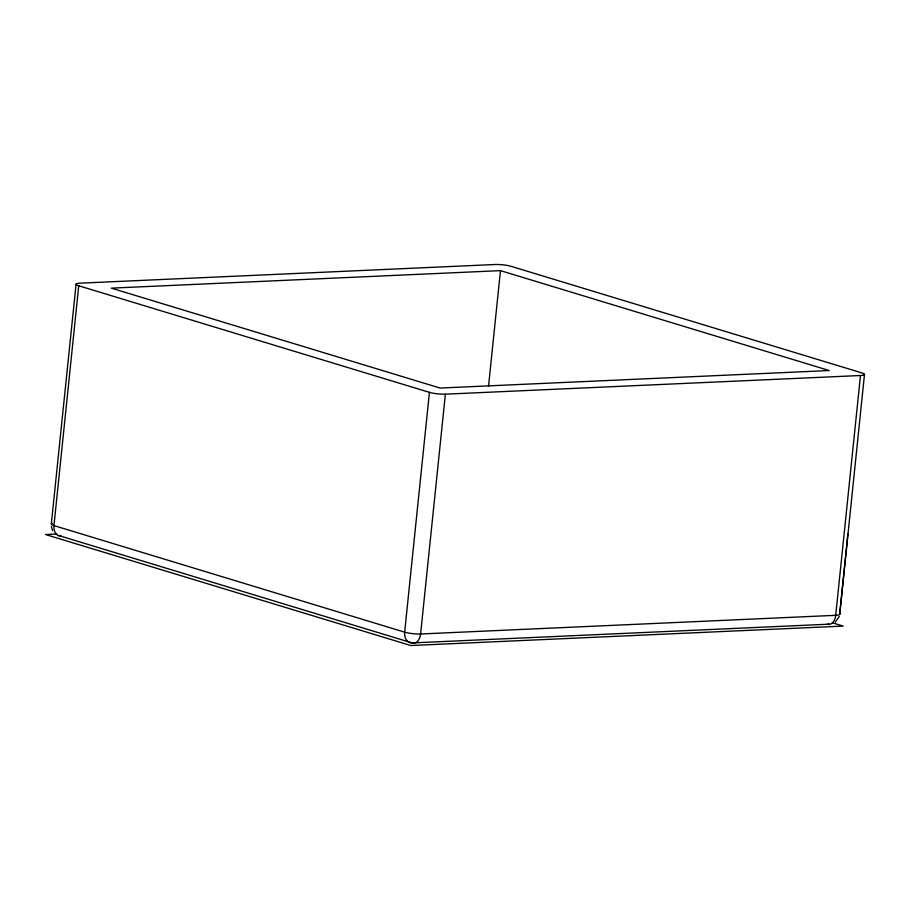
<?xml version="1.0" encoding="UTF-8"?>
<svg xmlns="http://www.w3.org/2000/svg" width="910" height="910" viewBox="0 0 910 910"><rect width="100%" height="100%" fill="white"/><g stroke="black" fill="none" stroke-linecap="round" stroke-linejoin="round"><path stroke-width="1.36" d="M51.324 523.91L76.065 284.295M827.247 624.26A11.375 7.382 87.4 0 0 835.71 615.319L860.485 375.512A11.375 1.934 5.9 0 0 861.827 372.895L511.136 266.334A11.375 1.934 5.9 0 0 495.188 264.503L80.08 283.169A11.375 1.934 5.9 0 0 78.738 285.774L53.963 525.593A11.375 8.44 -73.1 0 0 61.459 536.354L412.15 642.926L827.247 624.26A11.375 8.44 -73.1 0 0 829.203 623.885M78.738 285.774L429.429 392.346L404.654 632.154A11.375 8.44 -73.1 0 0 412.15 642.926A11.375 7.382 87.4 0 0 420.602 633.986L445.388 394.178L860.485 375.512M488.511 386.409L500.477 270.634L111.316 288.14L440.099 388.047L829.249 370.541L500.477 270.634M847.892 534.056L839.68 614.398L864.5 374.385M839.293 616.377L835.369 622.099M56.841 534.011L45.5 534.523L410.808 645.531L843.195 626.091L832.332 622.781M52.621 530.644L51.347 526.469M52.268 523.375A11.375 1.934 5.9 0 0 53.963 525.593L404.654 632.154A11.375 1.934 5.9 0 0 420.602 633.986L835.71 615.319A11.375 1.934 5.9 0 0 839.441 613.772M445.388 394.178A11.375 1.934 5.9 0 1 429.429 392.346M61.459 536.354A11.375 7.382 87.4 0 1 59.491 535.319"/></g></svg>
